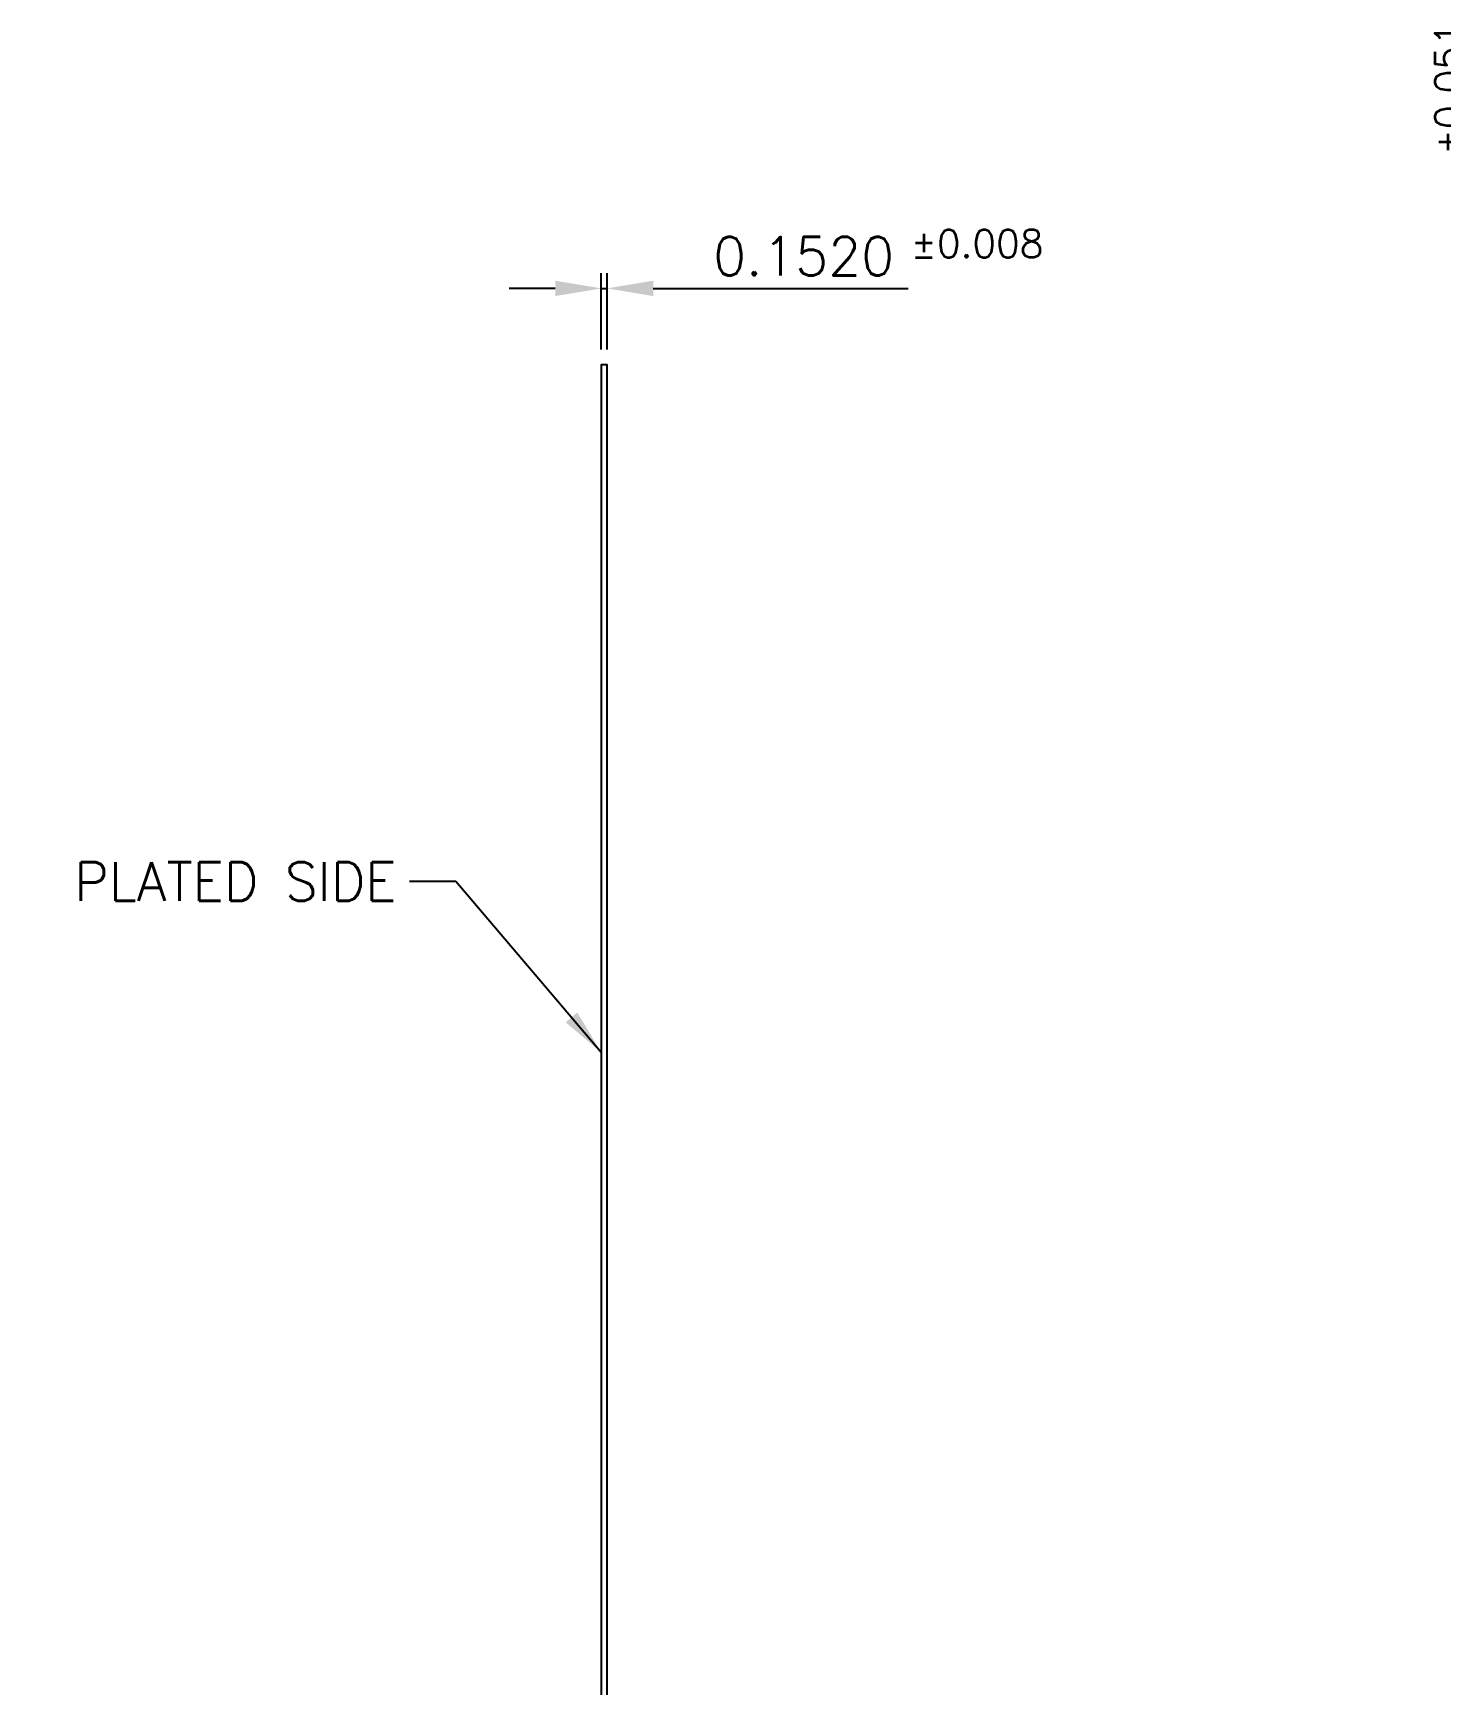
# Model space of a CAD drawing. Extents: x -629 to -184, y 97 to 360.
# Drawn here: x -498.4 to -406.7, y 215.9 to 323.5 of the extents above; entities that cross this region are included whole.
import ezdxf

# ---------------------------------------------------------------- set-up
doc = ezdxf.new("R2010")
doc.units = 0
doc.header["$LTSCALE"] = 8
doc.header["$MEASUREMENT"] = 0
doc.layers.add('COIN-LINE', color=4, linetype='Continuous')
doc.layers.add('DIM', color=7, linetype='Continuous')
doc.styles.add('SIMPLEX', font='SIMPLEX.shx', dxfattribs={"height": 3})
doc.dimstyles.get("Standard").update_dxf_attribs({"dimtxt": 2.5, "dimasz": 3, "dimexe": 1, "dimexo": 1, "dimgap": 0.85, "dimtad": 1, "dimdec": 4, "dimzin": 0, "dimdsep": 46, "dimtxsty": 'SIMPLEX', "dimcen": 1, "dimadec": 0, "dimazin": 0, "dimtfac": 1, "dimtdec": 4, "dimtmove": 0, "dimatfit": 0, "dimfxl": 1, "dimtolj": 1, "dimtzin": 0, "dimarcsym": 0})

msp = doc.modelspace()

# ---------------------------------------------------------------- linework, layer by layer
at = {"layer": 'COIN-LINE'}
msp.add_lwpolyline([(-461.39, 126.85), (-461.01, 126.85), (-461.01, 301.85), (-461.39, 301.85)], close=True, dxfattribs=at)
at = {"layer": 'DIM'}
for p, q in [((-461.39, 302.85), (-461.39, 307.84)), ((-461.01, 302.85), (-461.01, 307.84)), ((-464.39, 306.84), (-467.39, 306.84)), ((-461.39, 306.84), (-461.01, 306.84)), ((-458.01, 306.84), (-441.4, 306.84))]:
    msp.add_line(p, q, dxfattribs=at)
for points in [[(-464.39, 307.34), (-464.39, 306.34), (-461.39, 306.84)], [(-458.01, 307.34), (-458.01, 306.34), (-461.01, 306.84)]]:
    msp.add_solid(points, dxfattribs=at)

# ---------------------------------------------------------------- texts
at = {"layer": 'DIM', "style": 'SIMPLEX'}
msp.add_text('%%p0.008', height=1.8, dxfattribs=at).set_placement((-441.22, 308.86))
at = {"layer": 'DIM', "insert": (-406.17, 319.85), "char_height": 1.8, "attachment_point": 5, "rotation": 90, "style": 'SIMPLEX'}
msp.add_mtext('%%P0.051', dxfattribs=at)
at = {"layer": 'DIM', "char_height": 2.5, "style": 'SIMPLEX'}
for s, insert, attachment_point in [('\\A1;0.1520', (-448.21, 308.94), 5), ('\\A1;PLATED SIDE', (-474.73, 266.95), 9)]:
    msp.add_mtext(s, dxfattribs=dict(at, insert=insert, attachment_point=attachment_point))

# ---------------------------------------------------------------- leaders
at = {"layer": 'DIM', "annotation_type": 0, "has_hookline": 1, "hookline_direction": 1, "text_width": 23.69}
msp.add_leader([(-461.39, 257.06), (-470.88, 268.2), (-473.88, 268.2)], dimstyle='Standard', override={"dimgap": 0.85, "dimtad": 0}, dxfattribs=at)

doc.saveas('drawing.dxf')
